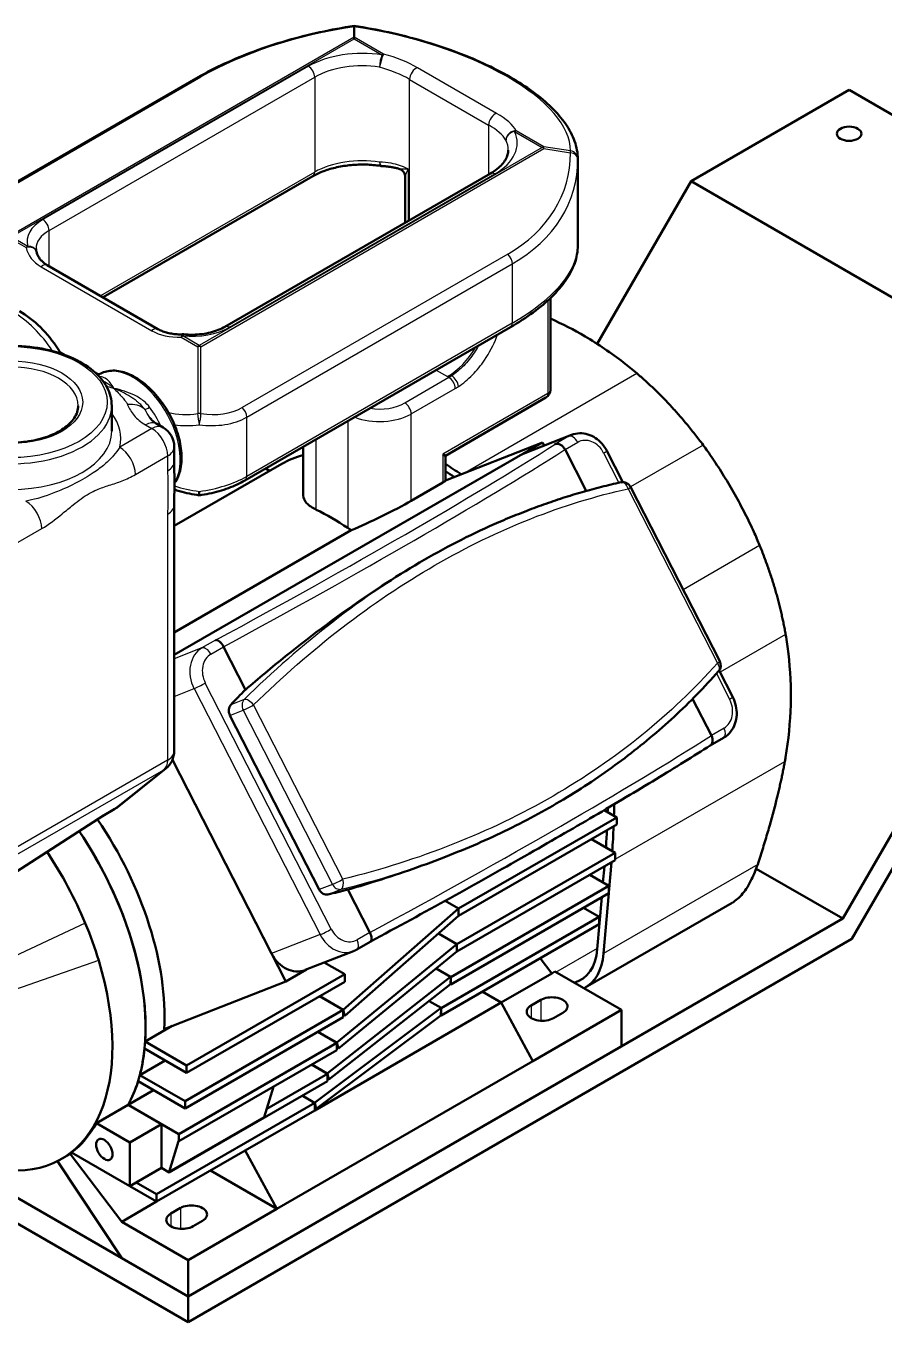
# Model space of a CAD drawing. Header units: millimetres. Extents: x 0 to 840, y 0 to 594.
# Drawn here: x 686.8 to 763.6, y 154.6 to 270.5 of the extents above; entities that cross this region are included whole.
import ezdxf

# ---------------------------------------------------------------- set-up
doc = ezdxf.new("R2010")
doc.units = ezdxf.units.MM
doc.header["$LTSCALE"] = 2
doc.layers.add('Co ban', color=7, linetype='Continuous', lineweight=50)
doc.layers.add('Lien manh', color=7, linetype='Continuous', lineweight=25, true_color=0x020305)

msp = doc.modelspace()

# ---------------------------------------------------------------- linework, layer by layer
at = {"layer": 'Co ban'}
for p, q in [((716.17, 270.53), (716.17, 270.45)), ((716.17, 270.45), (716.17, 269.51)), ((716.17, 269.51), (716.17, 269.36)), ((702.2, 265.93), (678.44, 252.22)), ((746.3, 256.63), (760.44, 264.8)), ((760.44, 264.8), (799.19, 242.42)), ((736.17, 258.63), (736.17, 250.88)), ((712.47, 257.08), (693.7, 246.25)), ((728.36, 257.32), (704.6, 243.61)), ((720.74, 256.98), (720.74, 252.93)), ((737.9, 242.09), (746.3, 256.63)), ((746.3, 256.63), (785.04, 234.26)), ((688.71, 249.13), (698.61, 243.41)), ((733.72, 246.18), (733.72, 237.97)), ((730.15, 243.58), (706.39, 229.86)), ((693.23, 239.29), (693.37, 239.37)), ((724.33, 232.08), (733.32, 237.28)), ((694.48, 234.26), (694.48, 236.55)), ((698.5, 234.94), (699.07, 234.6)), ((759.87, 190.66), (785.04, 234.26)), ((733.01, 233.26), (700.07, 214.25)), ((733.01, 233.26), (724.33, 229.87)), ((735.61, 233.94), (731.28, 232.24)), ((733.15, 232.98), (733.01, 233.26)), ((700.07, 232.87), (700.07, 231.54)), ((731.03, 232.12), (700.07, 214.25)), ((711.61, 228.51), (711.61, 232.87)), ((724.33, 232.08), (724.09, 232.22)), ((724.33, 232.08), (724.33, 229.83)), ((736.92, 228.92), (735.03, 232.62)), ((740.19, 229.71), (738.76, 232.51)), ((785.86, 232.45), (760.69, 188.85)), ((709.7, 231.35), (700.07, 225.79)), ((708.23, 230.92), (708.6, 230.71)), ((724.09, 229.67), (721.26, 228.04)), ((702.31, 228.88), (702.31, 228.53)), ((748.87, 213.69), (740.89, 229.28)), ((700.07, 227.67), (700.07, 205.66)), ((731.39, 227.07), (730.87, 226.86)), ((700.07, 216.27), (715.91, 225.42)), ((706.45, 211.14), (704.48, 214.99)), ((750.03, 210.49), (748.82, 212.87)), ((748.12, 207.05), (746.44, 210.33)), ((705.05, 208.85), (713.03, 193.26)), ((749.21, 206.84), (748.01, 206.15)), ((699.32, 204.09), (694.93, 200.59)), ((699.91, 204.87), (710.05, 185.04)), ((699.91, 204.87), (708.78, 187.53)), ((680.31, 191.23), (693.75, 199.89)), ((694.77, 200.48), (693.66, 199.84)), ((739.65, 199.72), (725.51, 191.56)), ((738.53, 200.37), (739.65, 199.72)), ((739.65, 199.72), (739.65, 199.07)), ((739.65, 199.07), (725.51, 190.9)), ((737.39, 197.76), (739.51, 196.54)), ((724.7, 196.34), (724.18, 196.14)), ((739.51, 196.54), (725.36, 188.37)), ((739.51, 196.54), (739.51, 195.88)), ((739.51, 195.88), (725.36, 187.72)), ((738.55, 195.33), (738.42, 193.9)), ((739.17, 195.69), (738.94, 192.99)), ((759.87, 190.66), (752.12, 195.13)), ((737.24, 194.58), (738.94, 193.6)), ((717.57, 189.42), (715.6, 193.26)), ((738.94, 193.6), (724.8, 185.43)), ((738.94, 192.95), (724.8, 184.78)), ((738.31, 192.58), (737.91, 187.94)), ((738.94, 192.94), (738.47, 187.55)), ((738.94, 193.6), (738.94, 192.95)), ((715.18, 182.51), (725.5, 191.58)), ((725.5, 191.58), (724.31, 192.26)), ((725.5, 191.58), (725.51, 191.56)), ((725.51, 191.56), (725.5, 190.9)), ((725.51, 190.9), (725.51, 191.56)), ((736.68, 191.64), (738.09, 190.82)), ((736.84, 184.49), (749.97, 192.07)), ((701.32, 156.86), (759.87, 190.66)), ((725.5, 190.9), (715.33, 181.97)), ((738.09, 190.82), (723.95, 182.66)), ((738.09, 190.17), (723.95, 182)), ((725.5, 190.9), (725.51, 190.9)), ((738.09, 190.82), (738.09, 190.17)), ((725.36, 188.39), (723.72, 189.34)), ((760.69, 188.85), (701.32, 154.57)), ((714.61, 179.57), (725.36, 188.39)), ((717.61, 188.6), (716.4, 187.9)), ((725.36, 188.39), (725.36, 188.37)), ((725.36, 187.72), (725.36, 188.37)), ((725.36, 188.37), (725.36, 187.72)), ((716.12, 187.76), (711.78, 186.07)), ((713.49, 186.74), (715.32, 185.68)), ((725.36, 187.72), (714.76, 179.03)), ((725.36, 187.72), (725.36, 187.72)), ((733.85, 185.76), (732.81, 187.12)), ((701.18, 177.51), (715.32, 185.68)), ((710.05, 185.04), (711.91, 186.12)), ((715.32, 185.68), (715.32, 185.02)), ((724.79, 185.45), (723.5, 186.2)), ((729.32, 183.15), (733.85, 185.76)), ((733.85, 185.76), (734.13, 185.92)), ((734.13, 185.92), (740.07, 182.49)), ((710.05, 185.04), (699.17, 180.78)), ((701.18, 176.86), (715.32, 185.02)), ((713.76, 176.8), (724.79, 185.45)), ((724.79, 184.79), (713.91, 176.26)), ((724.79, 185.45), (724.8, 185.43)), ((724.8, 185.43), (724.79, 184.79)), ((724.79, 184.79), (724.8, 184.78)), ((724.8, 184.78), (724.8, 185.43)), ((713.06, 183.72), (715.18, 182.49)), ((713.08, 183.73), (715.18, 182.51)), ((723.95, 182.68), (722.88, 183.29)), ((727.63, 184.13), (729.32, 183.15)), ((732.01, 182.9), (732.86, 183.39)), ((701.04, 174.33), (715.18, 182.49)), ((712.63, 174.19), (723.95, 182.68)), ((729.32, 183.15), (712.64, 173.51)), ((715.18, 182.51), (715.18, 182.49)), ((715.18, 182.49), (715.18, 181.84)), ((715.18, 182.49), (715.33, 181.97)), ((715.33, 181.97), (715.18, 182.06)), ((723.95, 182.66), (723.93, 182.01)), ((723.95, 182.68), (723.95, 182.66)), ((723.95, 182), (723.95, 182.66)), ((729.32, 183.15), (732.15, 177.92)), ((740.07, 182.49), (732.15, 177.92)), ((734.84, 182.25), (733.99, 181.76)), ((740.07, 182.49), (740.07, 179.23)), ((697.46, 179.66), (699.9, 181.07)), ((701.04, 173.68), (715.18, 181.84)), ((723.93, 182.01), (712.78, 173.64)), ((723.93, 182.01), (723.95, 182)), ((712.92, 180.53), (714.62, 179.55)), ((712.93, 180.54), (714.61, 179.57)), ((701.18, 176.86), (697.41, 179.04)), ((697.46, 179.66), (701.18, 177.51)), ((700.47, 171.39), (714.62, 179.55)), ((700.47, 170.74), (714.62, 178.9)), ((740.07, 179.23), (701.32, 156.86)), ((714.61, 179.57), (714.62, 179.55)), ((714.62, 179.55), (714.62, 179.55)), ((714.62, 179.55), (714.62, 178.9)), ((714.62, 179.55), (714.76, 179.03)), ((714.76, 179.03), (714.62, 179.12)), ((696.99, 176.67), (699.26, 177.97)), ((701.18, 177.51), (701.18, 176.86)), ((732.15, 177.92), (709.24, 164.69)), ((712.35, 177.6), (713.77, 176.78)), ((712.37, 177.6), (713.76, 176.8)), ((696.99, 176.67), (701.04, 174.33)), ((708.34, 173.64), (713.77, 176.78)), ((713.76, 176.8), (713.77, 176.78)), ((713.77, 176.78), (713.77, 176.13)), ((713.77, 176.78), (713.91, 176.26)), ((713.91, 176.26), (713.77, 176.34)), ((695.95, 174), (698.21, 175.31)), ((701.04, 173.68), (696.83, 176.11)), ((699.63, 167.96), (713.77, 176.13)), ((708.94, 175.63), (708.11, 172.91)), ((695.95, 174), (693.12, 172.37)), ((695.95, 174), (700.47, 171.39)), ((698.92, 172.29), (695.95, 174)), ((698.49, 166), (712.64, 174.17)), ((701.04, 174.33), (701.04, 173.68)), ((711.51, 174.82), (712.64, 174.17)), ((711.52, 174.83), (712.63, 174.19)), ((712.63, 174.19), (712.64, 174.17)), ((712.64, 174.17), (712.64, 173.51)), ((712.64, 174.17), (712.78, 173.64)), ((708.11, 172.91), (699.63, 168.01)), ((712.64, 173.51), (706.41, 169.92)), ((712.78, 173.64), (712.64, 173.73)), ((696.09, 170.65), (693.12, 172.37)), ((698.92, 172.29), (696.09, 170.65)), ((698.92, 168.37), (698.92, 172.29)), ((696.09, 166.74), (696.09, 170.65)), ((699.63, 168.01), (700.46, 170.74)), ((700.47, 170.74), (700.46, 170.74)), ((700.47, 171.39), (700.47, 170.74)), ((690.94, 169.71), (689.98, 169.16)), ((690.76, 169.61), (695.38, 163.55)), ((690.88, 169.74), (696.09, 166.74)), ((698.49, 165.35), (706.41, 169.92)), ((706.41, 169.92), (709.24, 164.69)), ((695.38, 160.29), (689.64, 168.97)), ((698.92, 168.37), (696.09, 166.74)), ((698.92, 168.37), (699.63, 167.96)), ((701.32, 156.86), (683.42, 167.19)), ((698.49, 166), (696.66, 167.06)), ((699.63, 168.01), (699.63, 167.96)), ((703.3, 168.12), (709.24, 164.69)), ((701.32, 154.57), (681.44, 166.05)), ((696.09, 166.74), (698.49, 165.35)), ((698.49, 165.35), (698.49, 166)), ((695.38, 163.55), (698.49, 165.35)), ((699.77, 164.29), (700.62, 164.78)), ((709.24, 164.69), (701.32, 160.12)), ((701.32, 160.12), (695.38, 163.55)), ((702.6, 163.63), (701.75, 163.14)), ((701.32, 156.86), (695.38, 160.29)), ((701.32, 160.12), (701.32, 156.86)), ((701.32, 156.86), (701.32, 154.57))]:
    msp.add_line(p, q, dxfattribs=at)
for centre, radius, start, end in [((718.65, 258.79), 0.8, 261.1478, 267.5509), ((686.97, 250.15), 0.8, 12.949, 15.7233), ((700.84, 242.14), 0.8, 84.6389, 92.0454), ((732.92, 237.97), 0.8, 300, 0), ((698.07, 232.87), 2, 0, 60), ((740.18, 228.91), 0.8, 27.1084, 102.3805), ((748.16, 213.32), 0.8, 318.503, 27.1084), ((698.07, 205.66), 2, 308.6167, 0)]:
    msp.add_arc(centre, radius, start, end, dxfattribs=at)
for centre, major_axis in [((760.44, 260.88), (1.1, 0)), ((693.82, 170.01), (-0.52, 0.901))]:
    msp.add_ellipse(centre, major_axis=major_axis, ratio=0.57735, dxfattribs=at)
for centre, major_axis, ratio, start_param, end_param in [((720.7, 212.3), (-11, 19.05), 0.57735, 6.121931, 6.283185), ((732.3, 229.64), (-1.02, 2.61), 0.81339, 0, 0.122638), ((720.43, 168.44), (40, -69.28), 0.57735, 2.262365, 2.287182), ((723.53, 229.45), (-0.799, -0.39), 0.075137, 2.319554, 3.104953), ((720.43, 168.44), (39.6, -68.59), 0.57735, 2.272384, 2.286484), ((718.44, 226.93), (-4, -1.95), 0.075137, 0.85228, 2.319554), ((714.19, 208.54), (-11, 19.05), 0.57735, 5.406752, 5.588822), ((766.1, 133.27), (-36.46, 93.12), 0.81339, 0.340354, 0.362845), ((705.62, 209.18), (-0.292, 0.745), 0.81339, 0.362845, 1.693435), ((682.86, 234.45), (40, -69.28), 0.57735, 0.755614, 0.77164), ((683.65, 190.9), (-11, 19.05), 0.57735, 3.862377, 4.835391), ((692.93, 201.55), (2.31, -0.5), 0.539978, 5.745107, 5.867745), ((682.86, 234.45), (39.6, -68.59), 0.57735, 0.755313, 0.76107), ((681.95, 189.92), (11, -19.05), 0.57735, 0.712607, 1.689429), ((681.95, 189.92), (11, -19.05), 0.57735, 0.333845, 1.689429), ((682.86, 234.45), (39.6, -68.59), 0.57735, 0.704725, 0.729684), ((682.86, 234.45), (40, -69.28), 0.57735, 0.705533, 0.740797), ((678.98, 188.21), (-11, 19.05), 0.57735, 4.492477, 4.823379), ((713.6, 193.59), (0.292, -0.745), 0.81339, 4.835027, 6.165617), ((686.49, 288.78), (36.46, -93.12), 0.81339, 6.165617, 6.188108), ((678.98, 188.21), (-11, 19.05), 0.57735, 4.325693, 4.492477), ((732.84, 191.42), (3.6, -6.24), 0.57735, 6.127154, 6.97417), ((678.98, 188.21), (11, -19.05), 0.57735, 5.919449, 7.467285), ((710.76, 188.67), (1.02, -2.61), 0.81339, 4.835027, 6.283185), ((732.84, 191.42), (4, -6.93), 0.57735, 6.253825, 6.97417), ((733.85, 182.82), (1.4, 0), 0.57735, 5.497787, 8.63938), ((733, 182.33), (-1.4, 0), 0.57735, 5.497787, 8.63938), ((681.95, 189.92), (11, -19.05), 0.57735, 0.528021, 0.67609), ((681.95, 189.92), (11, -19.05), 0.57735, 0.333845, 0.490221), ((679.12, 188.29), (11, -19.05), 0.57735, 0.071817, 0.333845), ((701.61, 164.2), (1.4, 0), 0.57735, 5.497787, 8.63938), ((700.76, 163.71), (-1.4, 0), 0.57735, 5.497787, 8.63938)]:
    msp.add_ellipse(centre, major_axis=major_axis, ratio=ratio, start_param=start_param, end_param=end_param, dxfattribs=at)
for points, knots in [([(702.2, 265.93), (702.94, 266.36), (703.73, 266.77), (705.41, 267.54), (706.3, 267.91), (708.14, 268.59), (709.1, 268.91), (711.07, 269.48), (712.07, 269.73), (714.11, 270.18), (715.14, 270.37), (716.17, 270.53)], [0, 0, 0, 0, 0.1583324, 0.1583324, 0.3166647, 0.3166647, 0.4749971, 0.4749971, 0.6333294, 0.6333294, 0.7916618, 0.7916618, 0.7916618, 0.7916618]), ([(716.17, 270.53), (717.2, 270.37), (718.23, 270.18), (720.25, 269.74), (721.26, 269.48), (723.22, 268.91), (724.17, 268.6), (726.01, 267.92), (726.89, 267.56), (728.57, 266.79), (729.37, 266.38), (730.84, 265.53), (731.53, 265.09), (732.77, 264.18), (733.33, 263.71), (734.31, 262.75), (734.74, 262.25), (735.43, 261.25), (735.7, 260.73), (736.07, 259.69), (736.17, 259.16), (736.17, 258.63)], [-0.791662, -0.791662, -0.791662, -0.791662, -0.633956, -0.633956, -0.47625, -0.47625, -0.318544, -0.318544, -0.160838, -0.160838, -0.003132, -0.003132, 0.154574, 0.154574, 0.31228, 0.31228, 0.469986, 0.469986, 0.627692, 0.627692, 0.785398, 0.785398, 0.785398, 0.785398]), ([(728.36, 257.32), (728.58, 257.45), (728.78, 257.59), (729.13, 257.87), (729.28, 258.01), (729.54, 258.3), (729.64, 258.44), (729.8, 258.73), (729.86, 258.87), (729.93, 259.14), (729.95, 259.28), (729.95, 259.41)], [3.1415927, 3.1415927, 3.1415927, 3.1415927, 3.2986723, 3.2986723, 3.4557519, 3.4557519, 3.6128316, 3.6128316, 3.7699112, 3.7699112, 3.9269908, 3.9269908, 3.9269908, 3.9269908]), ([(718.53, 258), (718.1, 258.07), (717.66, 258.11), (716.78, 258.13), (716.33, 258.12), (715.46, 258.04), (715.03, 257.97), (714.21, 257.79), (713.82, 257.68), (713.1, 257.41), (712.77, 257.25), (712.47, 257.08)], [5.234307, 5.234307, 5.234307, 5.234307, 5.444083, 5.444083, 5.653858, 5.653858, 5.863634, 5.863634, 6.07341, 6.07341, 6.283185, 6.283185, 6.283185, 6.283185]), ([(720.16, 257.75), (720.07, 257.78), (719.97, 257.8), (719.77, 257.85), (719.67, 257.87), (719.47, 257.9), (719.36, 257.92), (719.15, 257.95), (719.05, 257.96), (718.83, 257.98), (718.73, 257.99), (718.62, 257.99)], [0.6135741, 0.6135741, 0.6135741, 0.6135741, 0.7079151, 0.7079151, 0.8022561, 0.8022561, 0.8965971, 0.8965971, 0.9909381, 0.9909381, 1.0852791, 1.0852791, 1.0852791, 1.0852791]), ([(720.16, 257.75), (720.22, 257.73), (720.28, 257.71), (720.4, 257.64), (720.47, 257.59), (720.58, 257.47), (720.63, 257.4), (720.69, 257.27), (720.72, 257.2), (720.74, 257.08), (720.74, 257.03), (720.74, 256.98)], [0.45897298, 0.45897298, 0.45897298, 0.45897298, 0.45947783, 0.45947783, 0.459982681, 0.459982681, 0.460487531, 0.460487531, 0.460992382, 0.460992382, 0.461497232, 0.461497232, 0.461497232, 0.461497232]), ([(687.71, 250.59), (687.71, 250.57), (687.71, 250.56), (687.71, 250.53), (687.71, 250.52), (687.71, 250.49), (687.72, 250.47), (687.72, 250.44), (687.72, 250.42), (687.73, 250.39), (687.73, 250.38), (687.74, 250.36)], [0.7853982, 0.7853982, 0.7853982, 0.7853982, 0.8176242, 0.8176242, 0.8498503, 0.8498503, 0.8820763, 0.8820763, 0.9143024, 0.9143024, 0.9465284, 0.9465284, 0.9465284, 0.9465284]), ([(730.15, 243.58), (730.88, 244), (731.56, 244.44), (732.8, 245.35), (733.35, 245.82), (734.33, 246.78), (734.75, 247.27), (735.44, 248.27), (735.71, 248.78), (736.07, 249.82), (736.17, 250.35), (736.17, 250.88)], [0, 0, 0, 0, 0.1570796, 0.1570796, 0.3141593, 0.3141593, 0.4712389, 0.4712389, 0.6283185, 0.6283185, 0.7853982, 0.7853982, 0.7853982, 0.7853982]), ([(688.71, 249.13), (688.6, 249.19), (688.5, 249.26), (688.32, 249.4), (688.24, 249.48), (688.09, 249.63), (688.03, 249.71), (687.92, 249.88), (687.87, 249.97), (687.8, 250.14), (687.77, 250.23), (687.75, 250.32)], [0, 0, 0, 0, 0.1248536, 0.1248536, 0.2497072, 0.2497072, 0.3745607, 0.3745607, 0.4994143, 0.4994143, 0.6242679, 0.6242679, 0.6242679, 0.6242679]), ([(686.23, 245.02), (686.88, 244.64), (687.51, 244.14), (688.68, 242.99), (689.22, 242.32), (689.77, 241.48), (689.85, 241.35), (689.93, 241.22)], [0, 0, 0, 0, 0.3446284, 0.3446284, 0.6885235, 0.6885235, 0.7492539, 0.7492539, 0.7492539, 0.7492539]), ([(700.91, 242.94), (701.18, 242.91), (701.45, 242.9), (702, 242.91), (702.27, 242.93), (702.81, 243), (703.07, 243.04), (703.56, 243.17), (703.79, 243.24), (704.23, 243.41), (704.42, 243.51), (704.6, 243.61)], [2.1950642, 2.1950642, 2.1950642, 2.1950642, 2.3843699, 2.3843699, 2.5736756, 2.5736756, 2.7629813, 2.7629813, 2.952287, 2.952287, 3.1415927, 3.1415927, 3.1415927, 3.1415927]), ([(741.45, 239.45), (741.06, 239.79), (740.66, 240.11), (739.15, 241.28), (738, 242.06), (735.83, 243.33), (734.79, 243.86), (733.72, 244.35)], [8.335118, 8.335118, 8.335118, 8.335118, 8.797391, 8.797391, 10.054161, 10.054161, 11.099746, 11.099746, 11.099746, 11.099746]), ([(698.61, 243.41), (698.72, 243.35), (698.84, 243.29), (699.09, 243.18), (699.23, 243.14), (699.51, 243.06), (699.66, 243.02), (699.97, 242.97), (700.13, 242.95), (700.47, 242.93), (700.64, 242.93), (700.81, 242.94)], [0, 0, 0, 0, 0.1248536, 0.1248536, 0.2497072, 0.2497072, 0.3745607, 0.3745607, 0.4994143, 0.4994143, 0.6242679, 0.6242679, 0.6242679, 0.6242679]), ([(694.48, 236.55), (694.48, 237.1), (694.34, 237.66), (693.78, 238.72), (693.36, 239.22), (692.25, 240.15), (691.56, 240.56), (690, 241.23), (689.13, 241.49), (687.3, 241.83), (686.33, 241.92), (684.41, 241.9), (683.46, 241.81), (681.64, 241.44), (680.78, 241.17), (679.25, 240.47), (678.57, 240.05), (677.48, 239.08), (677.06, 238.54), (676.59, 237.5), (676.48, 237.03), (676.48, 236.55)], [3.926991, 3.926991, 3.926991, 3.926991, 4.221448, 4.221448, 4.531175, 4.531175, 4.856696, 4.856696, 5.184125, 5.184125, 5.510305, 5.510305, 5.835959, 5.835959, 6.162221, 6.162221, 6.489712, 6.489712, 6.81462, 6.81462, 7.068583, 7.068583, 7.068583, 7.068583]), ([(693.37, 239.37), (693.69, 239.56), (694.06, 239.66), (694.86, 239.71), (695.29, 239.64), (696.19, 239.33), (696.66, 239.07), (697.58, 238.41), (698.02, 237.99), (698.84, 237.05), (699.21, 236.53), (699.85, 235.42), (700.11, 234.84), (700.51, 233.66), (700.64, 233.07), (700.76, 231.95), (700.74, 231.41), (700.54, 230.43), (700.36, 230), (700.1, 229.64), (700.09, 229.63), (700.09, 229.62)], [5.497787, 5.497787, 5.497787, 5.497787, 5.781392, 5.781392, 6.084592, 6.084592, 6.411854, 6.411854, 6.743132, 6.743132, 7.0726, 7.0726, 7.401219, 7.401219, 7.730723, 7.730723, 8.062018, 8.062018, 8.388894, 8.388894, 8.395196, 8.395196, 8.395196, 8.395196]), ([(691.48, 236.55), (691.48, 236.17), (691.37, 235.8), (690.9, 235.11), (690.58, 234.79), (689.78, 234.24), (689.31, 234), (688.26, 233.61), (687.67, 233.46), (686.44, 233.27), (685.79, 233.24), (684.51, 233.28), (683.87, 233.35), (682.68, 233.62), (682.13, 233.8), (681.16, 234.25), (680.74, 234.52), (680.08, 235.1), (679.83, 235.41), (679.55, 236), (679.48, 236.27), (679.48, 236.55)], [2.356194, 2.356194, 2.356194, 2.356194, 2.727063, 2.727063, 3.050698, 3.050698, 3.359675, 3.359675, 3.669476, 3.669476, 3.981108, 3.981108, 4.293246, 4.293246, 4.604351, 4.604351, 4.913448, 4.913448, 5.224177, 5.224177, 5.497787, 5.497787, 5.497787, 5.497787]), ([(697.89, 235.5), (697.91, 235.46), (697.94, 235.42), (697.99, 235.35), (698.02, 235.31), (698.09, 235.24), (698.13, 235.2), (698.22, 235.12), (698.27, 235.09), (698.37, 235.01), (698.43, 234.97), (698.5, 234.94)], [0.2569113, 0.2569113, 0.2569113, 0.2569113, 0.3831036, 0.3831036, 0.509296, 0.509296, 0.6354883, 0.6354883, 0.7616806, 0.7616806, 0.887873, 0.887873, 0.887873, 0.887873]), ([(734.14, 233.11), (734.14, 233.11), (734.14, 233.12), (734.18, 233.13), (734.22, 233.14), (734.3, 233.15), (734.34, 233.15), (734.46, 233.13), (734.54, 233.1), (734.71, 233.01), (734.78, 232.95), (734.92, 232.8), (734.98, 232.72), (735.03, 232.62)], [-0.0006616, -0.0006616, -0.0006616, -0.0006616, 0, 0, 0.041219, 0.041219, 0.0823997, 0.0823997, 0.1611228, 0.1611228, 0.2389072, 0.2389072, 0.3162235, 0.3162235, 0.3162235, 0.3162235]), ([(735.61, 233.94), (735.84, 234.03), (736.09, 234.08), (736.59, 234.09), (736.84, 234.06), (737.32, 233.91), (737.55, 233.8), (737.97, 233.52), (738.16, 233.35), (738.49, 232.96), (738.64, 232.75), (738.76, 232.52), (738.76, 232.52), (738.76, 232.51)], [3.264231, 3.264231, 3.264231, 3.264231, 3.549199, 3.549199, 3.83883, 3.83883, 4.128462, 4.128462, 4.418094, 4.418094, 4.707725, 4.707725, 4.712389, 4.712389, 4.712389, 4.712389]), ([(747.38, 233.03), (747.65, 232.66), (747.94, 232.25), (748.57, 231.32), (748.91, 230.8), (749.57, 229.72), (749.91, 229.16), (750.53, 228.04), (750.84, 227.47), (751.41, 226.34), (751.68, 225.79), (752.11, 224.85), (752.28, 224.44), (752.43, 224.07)], [4.101036, 4.101036, 4.101036, 4.101036, 4.550648, 4.550648, 5.031343, 5.031343, 5.512039, 5.512039, 5.992734, 5.992734, 6.473429, 6.473429, 6.870797, 6.870797, 6.870797, 6.870797]), ([(700.07, 231.54), (700.07, 231.3), (700.07, 231.05), (700.08, 230.54), (700.08, 230.28), (700.09, 229.75), (700.09, 229.48), (700.08, 228.95), (700.08, 228.68), (700.07, 228.16), (700.07, 227.91), (700.07, 227.67)], [0, 0, 0, 0, 0.23666, 0.23666, 0.47332, 0.47332, 0.709979, 0.709979, 0.946639, 0.946639, 1.183299, 1.183299, 1.183299, 1.183299]), ([(702.31, 228.53), (702.61, 228.57), (702.91, 228.63), (703.5, 228.75), (703.79, 228.82), (704.36, 228.99), (704.64, 229.08), (705.18, 229.28), (705.44, 229.38), (705.93, 229.61), (706.17, 229.73), (706.39, 229.86)], [-0.8075283, -0.8075283, -0.8075283, -0.8075283, -0.6460227, -0.6460227, -0.484517, -0.484517, -0.3230113, -0.3230113, -0.1615057, -0.1615057, 0, 0, 0, 0]), ([(740.01, 229.7), (739.43, 229.57), (738.86, 229.43), (737.71, 229.14), (737.13, 228.99), (735.98, 228.65), (735.4, 228.48), (734.25, 228.11), (733.68, 227.91), (732.53, 227.5), (731.96, 227.29), (731.39, 227.07)], [0, 0, 0, 0, 0.585494, 0.585494, 1.170988, 1.170988, 1.756482, 1.756482, 2.341976, 2.341976, 2.92747, 2.92747, 2.92747, 2.92747]), ([(700.09, 229.05), (700.24, 229), (700.39, 228.95), (700.84, 228.82), (701.13, 228.75), (701.72, 228.63), (702.02, 228.57), (702.31, 228.53)], [0.3951667, 0.3951667, 0.3951667, 0.3951667, 0.484517, 0.484517, 0.6460227, 0.6460227, 0.8075283, 0.8075283, 0.8075283, 0.8075283]), ([(712.78, 227.25), (712.42, 227.41), (712.11, 227.62), (711.71, 228.06), (711.61, 228.29), (711.61, 228.51)], [-1.5191949, -1.5191949, -1.5191949, -1.5191949, -1.1374301, -1.1374301, -0.7581763, -0.7581763, -0.7581763, -0.7581763]), ([(730.87, 226.86), (730.29, 226.63), (729.7, 226.39), (726.9, 225.18), (724.65, 224.03), (720.23, 221.48), (717.89, 219.98), (713.1, 216.57), (710.64, 214.67), (707.61, 212.14), (707.03, 211.64), (706.45, 211.14)], [6.40996, 6.40996, 6.40996, 6.40996, 7.034101, 7.034101, 9.378801, 9.378801, 11.723501, 11.723501, 14.068201, 14.068201, 14.626086, 14.626086, 14.626086, 14.626086]), ([(754.69, 204.73), (754.71, 204.85), (754.73, 204.96), (755.02, 206.66), (755.17, 208.24), (755.26, 211.34), (755.18, 212.87), (754.94, 214.93), (754.86, 215.5), (754.76, 216.08)], [8.290705, 8.290705, 8.290705, 8.290705, 8.392401, 8.392401, 9.791135, 9.791135, 11.189868, 11.189868, 11.722568, 11.722568, 11.722568, 11.722568]), ([(703.77, 215.58), (703.77, 215.58), (703.77, 215.58), (703.79, 215.59), (703.82, 215.59), (703.88, 215.59), (703.91, 215.58), (704, 215.54), (704.06, 215.5), (704.19, 215.39), (704.26, 215.33), (704.38, 215.17), (704.43, 215.08), (704.48, 214.99)], [-0.6331086, -0.6331086, -0.6331086, -0.6331086, -0.632447, -0.632447, -0.591228, -0.591228, -0.5500472, -0.5500472, -0.4713242, -0.4713242, -0.3935398, -0.3935398, -0.3162235, -0.3162235, -0.3162235, -0.3162235]), ([(724.7, 196.34), (726.62, 197.09), (728.48, 197.92), (732.09, 199.71), (733.84, 200.68), (737.2, 202.75), (738.82, 203.86), (741.91, 206.2), (743.38, 207.43), (746.19, 210.03), (747.51, 211.38), (748.76, 212.79)], [2.92747, 2.92747, 2.92747, 2.92747, 4.730284, 4.730284, 6.533098, 6.533098, 8.335913, 8.335913, 10.138727, 10.138727, 11.941542, 11.941542, 11.941542, 11.941542]), ([(750.03, 210.49), (750.16, 210.25), (750.25, 209.98), (750.37, 209.44), (750.4, 209.16), (750.37, 208.61), (750.32, 208.34), (750.13, 207.83), (750, 207.59), (749.67, 207.17), (749.47, 206.99), (749.23, 206.85), (749.22, 206.85), (749.21, 206.84)], [4.712389, 4.712389, 4.712389, 4.712389, 5.026548, 5.026548, 5.340708, 5.340708, 5.654867, 5.654867, 5.969026, 5.969026, 6.272048, 6.272048, 6.283185, 6.283185, 6.283185, 6.283185]), ([(748.02, 206.15), (748.03, 206.16), (748.05, 206.17), (748.09, 206.21), (748.11, 206.24), (748.18, 206.33), (748.21, 206.41), (748.24, 206.58), (748.23, 206.67), (748.2, 206.87), (748.16, 206.96), (748.12, 207.05)], [-0.6092763, -0.6092763, -0.6092763, -0.6092763, -0.591228, -0.591228, -0.5500472, -0.5500472, -0.4713242, -0.4713242, -0.3935398, -0.3935398, -0.3162235, -0.3162235, -0.3162235, -0.3162235]), ([(748.02, 206.15), (746.53, 205.2), (744.91, 204.2), (741.43, 202.08), (739.57, 200.98), (735.66, 198.68), (733.59, 197.49), (729.29, 195.04), (727.05, 193.78), (722.43, 191.22), (720.05, 189.92), (717.61, 188.6)], [1.2650757, 1.2650757, 1.2650757, 1.2650757, 1.3873787, 1.3873787, 1.5096817, 1.5096817, 1.6319847, 1.6319847, 1.7542876, 1.7542876, 1.8765575, 1.8765575, 1.8765575, 1.8765575]), ([(715.6, 193.26), (716.33, 193.47), (717.05, 193.69), (719.99, 194.59), (722.13, 195.34), (724.18, 196.14)], [4.131515, 4.131515, 4.131515, 4.131515, 4.6894, 4.6894, 6.40996, 6.40996, 6.40996, 6.40996]), ([(752.26, 195.51), (752.1, 195.04), (751.92, 194.59), (751.48, 193.69), (751.21, 193.26), (750.62, 192.55), (750.31, 192.27), (749.99, 192.08), (749.98, 192.08), (749.97, 192.07)], [4.15328, 4.15328, 4.15328, 4.15328, 4.550648, 4.550648, 5.031343, 5.031343, 5.512039, 5.512039, 5.523411, 5.523411, 5.523411, 5.523411]), ([(717.61, 188.6), (717.63, 188.61), (717.64, 188.62), (717.67, 188.64), (717.68, 188.67), (717.72, 188.74), (717.73, 188.81), (717.72, 188.96), (717.71, 189.05), (717.65, 189.23), (717.62, 189.33), (717.57, 189.42)], [0.0170092, 0.0170092, 0.0170092, 0.0170092, 0.041219, 0.041219, 0.0823997, 0.0823997, 0.1611228, 0.1611228, 0.2389072, 0.2389072, 0.3162235, 0.3162235, 0.3162235, 0.3162235]), ([(716.4, 187.9), (716.39, 187.89), (716.37, 187.88), (716.33, 187.86), (716.31, 187.85), (716.27, 187.83), (716.25, 187.82), (716.21, 187.8), (716.19, 187.79), (716.16, 187.78), (716.14, 187.77), (716.12, 187.76)], [0, 0, 0, 0, 0.0245277, 0.0245277, 0.0490553, 0.0490553, 0.073583, 0.073583, 0.0981106, 0.0981106, 0.1226383, 0.1226383, 0.1226383, 0.1226383])]:
    msp.add_open_spline(points, degree=3, knots=knots, dxfattribs=at)
for points, weights in [([(747.38, 233.03), (744.65, 236.71), (741.45, 239.45)], [1.09375065857, 1.15538122966, 1.17512092975]), ([(754.76, 216.08), (754.07, 220.06), (752.43, 224.07)], [1.16538536331, 1.1471342409, 1.09112480553]), ([(752.26, 195.51), (753.95, 200.65), (754.69, 204.73)], [1.09112480553, 1.1471342409, 1.16538536331])]:
    msp.add_rational_spline(points, weights, degree=2, dxfattribs=at)
msp.add_open_spline([(715.91, 225.42), (715.81, 225.48), (715.7, 225.55), (715.61, 225.61)], degree=3, dxfattribs=at)
at = {"layer": 'Lien manh'}
for p, q in [((716.17, 269.51), (685.35, 251.71)), ((685.49, 251.65), (716.17, 269.36)), ((718.8, 268), (716.17, 269.51)), ((716.17, 269.36), (718.65, 267.93)), ((712.07, 266.92), (688.31, 253.2)), ((728.91, 262.7), (721.83, 266.78)), ((678.69, 252.24), (702.45, 265.96)), ((688.88, 252.22), (712.64, 265.94)), ((712.64, 265.94), (712.64, 257.45)), ((721.12, 265.74), (728.19, 261.66)), ((721.12, 253.15), (721.12, 265.74)), ((728.19, 261.66), (728.19, 257.23)), ((730.52, 261.08), (732.99, 259.65)), ((733.14, 259.72), (730.66, 261.15)), ((732.99, 259.65), (702.31, 241.94)), ((702.46, 241.83), (733.14, 259.55)), ((735.52, 259.35), (733.14, 259.72)), ((733.14, 259.55), (735.52, 259.18)), ((712.64, 257.45), (693.47, 246.38)), ((721, 257.72), (721, 253.07)), ((705, 243.57), (728.76, 257.29)), ((686.97, 250.8), (685.49, 251.65)), ((688.88, 249.03), (688.88, 252.22)), ((685.35, 251.54), (686.82, 250.69)), ((729.9, 250.11), (706.14, 236.39)), ((688.17, 248.98), (698.07, 243.26)), ((706.56, 235.52), (730.31, 249.24)), ((730.31, 249.24), (730.31, 243.94)), ((733.48, 245.96), (733.48, 237.64)), ((730.31, 243.94), (706.56, 230.22)), ((700.69, 242.69), (702.17, 241.83)), ((702.31, 241.94), (700.84, 242.79)), ((690.47, 241.02), (689.82, 241.4)), ((702.17, 241.83), (702.17, 235.85)), ((702.46, 235.85), (702.46, 241.83)), ((693.35, 239.36), (692.84, 239.65)), ((724.64, 239.07), (720.7, 236.79)), ((723.51, 239.74), (724.52, 239.16)), ((725.95, 230.5), (741.45, 239.45)), ((721.26, 235.81), (725.21, 238.09)), ((733.48, 237.64), (724.09, 232.22)), ((706.56, 230.22), (706.56, 235.52)), ((721.26, 228.04), (721.26, 235.81)), ((698.07, 234.5), (695.19, 232.84)), ((697.5, 234.84), (698.07, 234.5)), ((715.61, 235.18), (715.61, 225.61)), ((712.78, 227.25), (712.78, 233.55)), ((731.03, 232.12), (735.36, 233.82)), ((735.36, 233.82), (734.14, 233.11)), ((735.03, 232.62), (736.16, 233.28)), ((696.61, 230.4), (699.48, 232.06)), ((699.48, 232.06), (699.48, 230.72)), ((724.09, 232.22), (724.09, 229.67)), ((738.48, 232.32), (739.84, 229.66)), ((747.38, 233.03), (740.89, 229.28)), ((740.68, 229.12), (748.66, 213.53)), ((699.48, 226.86), (699.48, 204.84)), ((685.34, 223.89), (688.22, 225.55)), ((745.58, 220.12), (752.43, 224.07)), ((754.76, 216.08), (748.9, 212.7)), ((702.55, 214.88), (700.07, 213.9)), ((703.77, 215.58), (702.55, 214.88)), ((703.35, 214.33), (704.48, 214.99)), ((748.58, 212.59), (749.75, 210.3)), ((700.07, 210.55), (701.84, 211.25)), ((701.84, 211.25), (713.12, 189.23)), ((714.11, 189.72), (702.84, 211.74)), ((706.32, 210.26), (705.13, 209.79)), ((705.05, 208.85), (706.24, 209.32)), ((706.24, 209.32), (714.22, 193.73)), ((715.15, 194.19), (707.17, 209.78)), ((749.25, 207.71), (748.12, 207.05)), ((699.48, 204.84), (685.34, 196.67)), ((739.51, 195.97), (754.69, 204.73)), ((685.01, 195.82), (699.15, 203.98)), ((699.15, 203.98), (694.77, 200.48)), ((693.66, 199.84), (680.25, 191.2)), ((752.26, 195.51), (738.47, 187.55)), ((714.22, 193.73), (713.03, 193.26)), ((713.82, 192.82), (715.01, 193.29)), ((692.11, 190.25), (684.23, 186.59)), ((713.12, 189.23), (708.78, 187.53)), ((717.57, 189.42), (716.44, 188.76)), ((734.21, 185.88), (737.92, 188.02)), ((693.31, 186.91), (685.2, 184.09)), ((732.86, 183.39), (732.86, 181.53)), ((732.01, 182.9), (732.01, 181.76)), ((700.62, 164.78), (700.62, 162.91)), ((699.77, 164.29), (699.77, 163.14))]:
    msp.add_line(p, q, dxfattribs=at)
for centre, major_axis, ratio, start_param, end_param in [((716.03, 262.32), (19.14, 3.58), 0.410754, 1.486429, 2.279453), ((716.32, 262.32), (19.14, -3.58), 0.410754, 0.076742, 1.655164), ((716.88, 264.14), (-6.8, 0), 0.57735, 4.448909, 5.497787), ((718.65, 267.28), (0.208, 0.773), 0.134332, 0.424629, 2.221712), ((718.65, 267.28), (0.123, 0.79), 0.21265, 0.63213, 2.202926), ((718.65, 267.28), (-0.4, -0.693), 0.57735, 3.665191, 3.926991), ((717.03, 265.5), (-6.78, 1.27), 0.410754, 4.003733, 4.525651), ((712.07, 266.27), (0.4, -0.693), 0.57735, 0.785398, 2.356194), ((716.88, 263.49), (6, 0), 0.57735, 1.307316, 2.356194), ((716.88, 264.78), (5.98, -1.24), 0.387896, 0.865798, 1.387716), ((721.69, 266.07), (-0.4, -0.693), 0.57735, 3.665191, 5.497787), ((702.6, 265.24), (-0.4, 0.693), 0.57735, 5.759587, 6.283185), ((728.76, 261.99), (-0.4, -0.693), 0.57735, 3.665191, 5.497787), ((724.1, 261.41), (-6.78, 1.27), 0.410754, 3.481814, 4.003733), ((723.95, 260.7), (5.98, -1.24), 0.387896, 0.34388, 0.865798), ((723.95, 260.06), (6.8, 0), 0.57735, 5.497787, 6.546665), ((730.52, 260.43), (-0.692, -0.402), 0.857824, 4.05952, 5.856604), ((730.52, 260.43), (-0.725, -0.339), 0.788319, 4.359487, 5.930284), ((730.52, 260.43), (0.4, 0.693), 0.57735, 0.523599, 0.785398), ((723.95, 259.41), (6, 0), 0.57735, 0, 0.26348), ((716.88, 255), (-6, 0), 0.57735, 4.448909, 5.497787), ((716.32, 262.15), (-18.75, 5.93), 0.697902, 2.573454, 3.358852), ((716.17, 261.6), (19.58, -5.87), 0.694934, 5.703109, 6.488507), ((732.99, 259), (-0.4, -0.693), 0.57735, 3.665191, 3.926991), ((732.99, 259), (0.4, -0.693), 0.57735, 2.094395, 2.356194), ((732.99, 259), (0.122, 0.791), 0.107478, 5.491944, 5.860044), ((735.37, 258.63), (0.8, 0), 0.909702, 0, 1.386746), ((735.37, 258.63), (-0.122, -0.791), 0.107478, 2.350351, 2.718451), ((735.37, 258.63), (0.8, 0), 0.694747, 0, 1.386746), ((712.07, 257.78), (0.4, -0.693), 0.57735, 0, 0.785398), ((718.65, 258.79), (-0.034, -0.799), 0.287224, 5.316518, 6.283185), ((718.65, 258.79), (-0.123, -0.79), 0.21265, 5.344519, 6.283185), ((728.76, 256.63), (-0.4, 0.693), 0.57735, 5.497787, 6.283185), ((691.71, 251.24), (-4.8, 0), 0.57735, 5.497787, 6.444316), ((688.31, 252.55), (0.4, -0.693), 0.57735, 0.785398, 2.356194), ((691.71, 250.59), (-4, 0), 0.57735, 5.497787, 6.283185), ((686.97, 250.15), (-0.4, -0.693), 0.57735, 3.926991, 4.18879), ((686.97, 250.15), (0.78, 0.179), 0.70688, 0, 1.596106), ((691.56, 251.99), (4.69, 1.48), 0.697902, 3.085464, 3.709731), ((686.97, 250.15), (0.77, 0.217), 0.80592, 0, 1.347686), ((716.17, 247.91), (-19.94, -3.61), 0.417617, 2.280786, 3.066184), ((729.75, 249.56), (0.4, -0.693), 0.57735, 0.785398, 2.094395), ((688.31, 248.43), (0.4, 0.693), 0.57735, 0, 1.047198), ((685.63, 238.42), (4, -6.93), 0.57735, 1.675024, 2.356194), ((701.61, 245.53), (4.8, 0), 0.57735, 4.551259, 5.497787), ((705, 242.91), (-0.4, 0.693), 0.57735, 5.497787, 6.283185), ((729.75, 244.27), (0.4, -0.693), 0.57735, 0, 0.785398), ((698.21, 242.72), (0.4, 0.693), 0.57735, 0, 1.047198), ((701.46, 246.27), (4.69, 1.48), 0.697902, 3.709731, 4.333999), ((700.84, 242.14), (-0.029, 0.799), 0.21875, 0, 0.810537), ((700.84, 242.14), (0.4, 0.693), 0.57735, 0.785398, 1.047198), ((700.84, 242.14), (0.075, 0.797), 0.130994, 0, 0.621639), ((702.31, 241.29), (-0.4, -0.693), 0.57735, 3.926991, 4.18879), ((702.31, 241.29), (0.8, 0), 0.694747, 1.386746, 1.754846), ((702.31, 241.29), (-0.4, 0.693), 0.57735, 5.235988, 5.497787), ((724.52, 243.4), (-2.6, -4.5), 0.57735, 0.785398, 1.544066), ((696.37, 234.18), (-3, 5.2), 0.57735, 3.422816, 6.283185), ((685.48, 236.55), (-6, 0), 0.57735, 3.141593, 6.283185), ((723.95, 238.83), (0.8, 0), 0.57735, 0.61795, 0.785398), ((724.6, 243.35), (3.28, 4.04), 0.6655, 4.025962, 4.092678), ((728.84, 240.84), (5.2, 0), 0.57735, 3.759543, 3.772531), ((724.64, 238.42), (-0.4, 0.693), 0.57735, 3.926991, 5.497787), ((724.93, 238.59), (-0.438, 0.67), 0.538147, 3.896192, 5.4781), ((732.92, 237.97), (0.8, 0), 0.57735, 5.497787, 6.283185), ((695.9, 235.01), (1.86, 0.74), 0.795822, 0.368849, 1.264514), ((718.44, 238.1), (-3.2, 0), 0.57735, 1.29961, 2.356194), ((720.7, 236.14), (-0.4, 0.693), 0.57735, 3.926991, 5.497787), ((732.92, 237.97), (0.4, -0.693), 0.57735, 0, 0.785398), ((685.48, 236.55), (-9, 0), 0.57735, 0, 3.141593), ((685.48, 233.61), (9.8, 0), 0.57735, 6.14806, 6.690047), ((698.34, 236.96), (-0.963, -0.717), 0.161983, 0.223087, 0.945821), ((695.52, 233.69), (-3, 5.2), 0.57735, 4.576427, 4.912102), ((702.17, 239.65), (-5.08, -1.61), 0.697902, 0.823764, 1.353537), ((702.31, 235.3), (-0.8, 0), 0.694747, 4.528339, 4.896439), ((702.31, 235.3), (-0.122, 0.791), 0.107478, 0.791242, 2.177988), ((702.31, 235.3), (-0.122, -0.791), 0.107478, 0.963605, 2.350351), ((702.31, 239.11), (5.9, -1.55), 0.687252, 4.890765, 5.676163), ((702.46, 239.65), (-5.08, 1.61), 0.697902, 1.788056, 2.573454), ((705.99, 235.85), (0.4, -0.693), 0.57735, 0.785398, 2.094395), ((718.44, 237.44), (4, 0), 0.57735, 4.121698, 5.497787), ((685.48, 234.26), (9, 0), 0.57735, 3.141593, 6.283185), ((697.5, 233.2), (1, 1.73), 0.57735, 0, 0.785398), ((698.07, 232.87), (1, 1.73), 0.57735, 0, 0.785398), ((698.07, 232.87), (-1, 1.73), 0.57735, 3.926991, 5.497787), ((702.31, 239.11), (5.9, 1.55), 0.687252, 4.154326, 4.534013), ((682.12, 209.92), (-63.48, -32.49), 0.071162, 1.882151, 2.493998), ((736.63, 231.33), (-1.02, 2.61), 0.81339, 0, 0.122638), ((735.72, 233.11), (-0.4, 0.693), 0.57735, 4.625123, 6.195919), ((737.07, 231.5), (-0.73, 1.86), 0.81339, 4.835027, 6.405824), ((695.19, 231.21), (1, -1.73), 0.57735, 0.785398, 2.356194), ((698.07, 232.87), (2, 0), 0.57735, 5.497787, 6.283185), ((682.48, 209.21), (64.19, 32.86), 0.071162, 5.025459, 5.633876), ((738.05, 232.15), (0.712, 0.365), 0.071162, 5.329667, 6.283185), ((698.07, 231.54), (2, 0), 0.57735, 5.497787, 6.283185), ((702.31, 231.54), (-5.98, -0.99), 0.433627, 1.498948, 2.284346), ((705.99, 230.55), (0.4, -0.693), 0.57735, 0, 0.785398), ((740.18, 228.91), (-0.172, 0.781), 0.667499, 4.832344, 6.283185), ((702.31, 231.54), (-5.98, 0.99), 0.433627, 1.262649, 1.642645), ((740.18, 228.91), (0.712, 0.365), 0.071162, 5.44842, 6.283185), ((686.8, 226.37), (-1, 1.73), 0.57735, 3.926991, 5.497787), ((698.07, 227.67), (2, 0), 0.57735, 5.497787, 6.283185), ((703.82, 212.39), (-1.02, 2.61), 0.81339, 0.122638, 1.693435), ((702.91, 214.16), (-0.4, 0.693), 0.57735, 4.625123, 6.195919), ((704.26, 212.56), (-0.73, 1.86), 0.81339, 0.122638, 1.693435), ((748.16, 213.32), (0.712, 0.365), 0.071162, 5.44842, 6.283185), ((748.16, 213.32), (0.599, -0.53), 0.633864, 0, 1.272378), ((702.41, 211.57), (-0.712, -0.365), 0.071162, 0.617278, 2.188074), ((706.81, 209.65), (-0.292, 0.745), 0.81339, 0.362845, 1.693435), ((706.81, 209.65), (-0.562, 0.57), 0.446593, 4.507716, 6.050323), ((748.34, 209.48), (0.73, -1.86), 0.81339, 0.122638, 1.693435), ((749.32, 210.13), (0.712, 0.365), 0.071162, 5.329667, 6.283185), ((706.81, 209.65), (-0.712, -0.365), 0.071162, 0.617278, 2.069322), ((748.81, 207.54), (0.4, -0.693), 0.57735, 0, 1.48353), ((695.58, 183.64), (-64.19, -32.86), 0.071162, 1.883866, 2.492283), ((698.07, 205.66), (2, 0), 0.57735, 5.497787, 6.283185), ((698.07, 205.66), (1, -1.73), 0.57735, 0.087266, 0.785398), ((698.07, 205.66), (1.25, -1.56), 0.81339, 6.160547, 6.283185), ((714.79, 194.06), (0.712, 0.365), 0.071162, 3.758871, 5.210914), ((714.79, 194.06), (0.292, -0.745), 0.81339, 4.835027, 6.165617), ((714.79, 194.06), (0.19, -0.777), 0.480227, 0.07787, 1.620477), ((713.68, 189.55), (-0.712, -0.365), 0.071162, 0.617278, 2.188074), ((715.1, 190.37), (1.02, -2.61), 0.81339, 4.835027, 6.283185), ((715.53, 190.54), (0.73, -1.86), 0.81339, 4.835027, 6.405824), ((716, 188.59), (0.4, -0.693), 0.57735, 0, 1.48353)]:
    msp.add_ellipse(centre, major_axis=major_axis, ratio=ratio, start_param=start_param, end_param=end_param, dxfattribs=at)
for major_axis in [(-8.6, 0), (6.4, 0)]:
    msp.add_ellipse((685.48, 236.87), major_axis=major_axis, ratio=0.57735, dxfattribs=at)
for points, knots in [([(721, 257.72), (720.97, 257.73), (720.94, 257.75), (720.48, 257.98), (719.99, 258.14), (719.13, 258.3), (718.79, 258.33), (718.44, 258.34)], [0.2496314, 0.2496314, 0.2496314, 0.2496314, 0.28069, 0.28069, 0.7758218, 0.7758218, 1.0852791, 1.0852791, 1.0852791, 1.0852791]), ([(721, 257.72), (720.91, 257.72), (720.83, 257.71), (720.67, 257.71), (720.59, 257.71), (720.42, 257.72), (720.33, 257.72), (720.22, 257.74), (720.19, 257.74), (720.16, 257.75)], [-0.0008415, -0.0008415, -0.0008415, -0.0008415, 0.1138526, 0.1138526, 0.2277118, 0.2277118, 0.3819882, 0.3819882, 0.458973, 0.458973, 0.458973, 0.458973]), ([(720.74, 256.98), (720.74, 257), (720.75, 257.03), (720.77, 257.13), (720.79, 257.21), (720.84, 257.36), (720.87, 257.43), (720.93, 257.57), (720.96, 257.64), (721, 257.72)], [-0.4614972, -0.4614972, -0.4614972, -0.4614972, -0.3819882, -0.3819882, -0.2277118, -0.2277118, -0.1138526, -0.1138526, 0.0008415, 0.0008415, 0.0008415, 0.0008415]), ([(725.49, 238.26), (725.92, 238.54), (726.34, 238.89), (727.13, 239.7), (727.5, 240.15), (728.26, 241.27), (728.63, 241.98), (728.93, 242.75), (728.96, 242.83), (728.98, 242.9)], [1.881798, 1.881798, 1.881798, 1.881798, 2.334104, 2.334104, 2.771302, 2.771302, 3.351617, 3.351617, 3.412124, 3.412124, 3.412124, 3.412124]), ([(727.29, 241.93), (727.17, 241.71), (727.04, 241.49), (726.61, 240.86), (726.3, 240.47), (725.61, 239.77), (725.25, 239.47), (724.89, 239.23)], [-2.989972, -2.989972, -2.989972, -2.989972, -2.771302, -2.771302, -2.334104, -2.334104, -1.881798, -1.881798, -1.881798, -1.881798]), ([(694.68, 238.1), (694.57, 238.28), (694.46, 238.44), (694.24, 238.73), (694.12, 238.85), (693.87, 239.03), (693.73, 239.1), (693.51, 239.14), (693.44, 239.15), (693.37, 239.15)], [-0.0019727, -0.0019727, -0.0019727, -0.0019727, 0.2886347, 0.2886347, 0.5772753, 0.5772753, 0.8755413, 0.8755413, 0.9948036, 0.9948036, 0.9948036, 0.9948036]), ([(694.68, 238.1), (694.54, 238.21), (694.41, 238.32), (694.14, 238.5), (694.02, 238.59), (693.82, 238.71), (693.75, 238.75), (693.67, 238.79)], [-0.7027136, -0.7027136, -0.7027136, -0.7027136, -0.543102, -0.543102, -0.3995547, -0.3995547, -0.3203292, -0.3203292, -0.3203292, -0.3203292]), ([(693.99, 238.32), (694.03, 238.3), (694.07, 238.29), (694.3, 238.22), (694.49, 238.16), (694.68, 238.1)], [0.5065562, 0.5065562, 0.5065562, 0.5065562, 0.543102, 0.543102, 0.7027136, 0.7027136, 0.7027136, 0.7027136]), ([(697.43, 236.23), (697.39, 236.28), (697.37, 236.31), (697.32, 236.37), (697.29, 236.4), (697.23, 236.47), (697.19, 236.52), (697.1, 236.62), (697.04, 236.67), (696.93, 236.78), (696.86, 236.83), (696.72, 236.95), (696.64, 237.02), (696.46, 237.15), (696.36, 237.22), (696.13, 237.37), (696, 237.45), (695.71, 237.62), (695.54, 237.7), (695.14, 237.9), (694.91, 238), (694.68, 238.1)], [-0.6987622, -0.6987622, -0.6987622, -0.6987622, -0.6866518, -0.6866518, -0.6745413, -0.6745413, -0.6503205, -0.6503205, -0.6139893, -0.6139893, -0.5667587, -0.5667587, -0.5053589, -0.5053589, -0.4255393, -0.4255393, -0.3217736, -0.3217736, -0.1868784, -0.1868784, 0.0039514, 0.0039514, 0.0039514, 0.0039514]), ([(694.68, 238.1), (694.8, 237.97), (694.92, 237.84), (695.13, 237.62), (695.22, 237.53), (695.37, 237.37), (695.43, 237.29), (695.54, 237.17), (695.58, 237.11), (695.66, 237.01), (695.7, 236.97), (695.75, 236.89), (695.78, 236.86), (695.82, 236.8), (695.83, 236.77), (695.86, 236.73), (695.87, 236.71), (695.88, 236.69), (695.89, 236.68), (695.9, 236.66), (695.9, 236.65), (695.9, 236.64)], [-0.0039514, -0.0039514, -0.0039514, -0.0039514, 0.1868784, 0.1868784, 0.3217736, 0.3217736, 0.4255393, 0.4255393, 0.5053589, 0.5053589, 0.5667587, 0.5667587, 0.6139893, 0.6139893, 0.6503205, 0.6503205, 0.6745413, 0.6745413, 0.6866518, 0.6866518, 0.6987622, 0.6987622, 0.6987622, 0.6987622]), ([(697.87, 236.42), (697.72, 236.61), (697.55, 236.79), (697.1, 237.16), (696.82, 237.33), (696.23, 237.63), (695.92, 237.75), (695.31, 237.95), (694.99, 238.04), (694.68, 238.1)], [2.312032, 2.312032, 2.312032, 2.312032, 2.535485, 2.535485, 2.833751, 2.833751, 3.122392, 3.122392, 3.412999, 3.412999, 3.412999, 3.412999]), ([(695.9, 236.64), (696.04, 236.31), (696.22, 235.98), (696.74, 235.36), (697.08, 235.08), (697.5, 234.84)], [0, 0, 0, 0, 0.4446326, 0.4446326, 0.887873, 0.887873, 0.887873, 0.887873]), ([(695.19, 232.84), (695.04, 232.6), (694.85, 232.34), (694.41, 231.83), (694.16, 231.57), (693.55, 231.05), (693.21, 230.79), (692.59, 230.38), (692.34, 230.23), (691.51, 229.74), (690.88, 229.42), (689.83, 228.95), (689.41, 228.78), (688.22, 228.35), (687.47, 228.14), (686.8, 228)], [0, 0, 0, 0, 0.422203, 0.422203, 0.844399, 0.844399, 1.245917, 1.245917, 1.479849, 1.479849, 1.996482, 1.996482, 2.346505, 2.346505, 3.002581, 3.002581, 3.002581, 3.002581]), ([(688.22, 225.55), (688.84, 225.91), (689.45, 226.38), (690.38, 227.15), (690.7, 227.42), (691.5, 228.06), (691.99, 228.42), (692.69, 228.82), (692.92, 228.93), (693.51, 229.18), (693.88, 229.31), (694.64, 229.56), (695.03, 229.68), (695.81, 229.99), (696.21, 230.17), (696.61, 230.4)], [-3.002581, -3.002581, -3.002581, -3.002581, -2.346505, -2.346505, -1.996482, -1.996482, -1.479849, -1.479849, -1.245917, -1.245917, -0.844399, -0.844399, -0.422203, -0.422203, 0, 0, 0, 0]), ([(699.48, 230.72), (699.48, 230.08), (699.5, 229.44), (699.5, 228.16), (699.48, 227.5), (699.48, 226.86)], [0, 0, 0, 0, 0.59165, 0.59165, 1.183299, 1.183299, 1.183299, 1.183299]), ([(707.17, 209.78), (712.27, 214.79), (717.74, 219.01), (729.04, 225.54), (734.87, 227.84), (740.68, 229.12)], [-11.941542, -11.941542, -11.941542, -11.941542, -5.970771, -5.970771, 0, 0, 0, 0]), ([(731.39, 227.06), (728.43, 225.9), (725.49, 224.49), (716.92, 219.54), (711.43, 215.3), (706.32, 210.26)], [2.92747, 2.92747, 2.92747, 2.92747, 5.970771, 5.970771, 11.941542, 11.941542, 11.941542, 11.941542]), ([(748.66, 213.53), (744.56, 208.91), (739.61, 204.89), (728.31, 198.37), (721.96, 195.86), (715.15, 194.19)], [-11.941542, -11.941542, -11.941542, -11.941542, -5.970771, -5.970771, 0, 0, 0, 0])]:
    msp.add_open_spline(points, degree=3, knots=knots, dxfattribs=at)
for points in [[(724.89, 239.23), (724.8, 239.17), (724.72, 239.12), (724.64, 239.07)], [(725.21, 238.09), (725.3, 238.14), (725.4, 238.2), (725.49, 238.26)], [(697.89, 235.5), (697.74, 235.73), (697.59, 235.98), (697.43, 236.23)], [(715.01, 193.29), (718.36, 194.11), (721.6, 195.13), (724.7, 196.34)]]:
    msp.add_open_spline(points, degree=3, dxfattribs=at)

doc.saveas('drawing.dxf')
